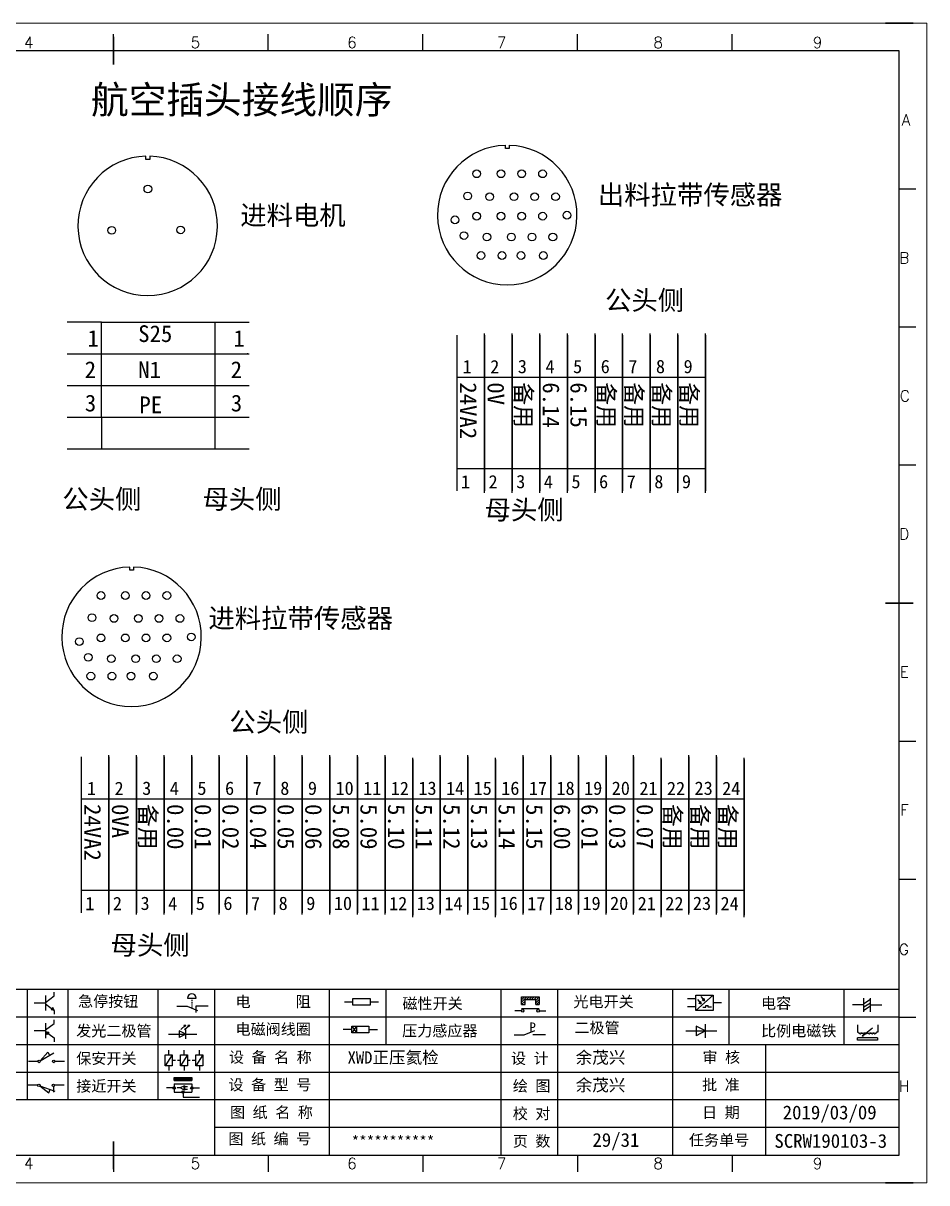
# Model space of a CAD drawing. Header units: millimetres. Extents: x -300 to 54435, y -106 to 60527.
# Drawn here: x 593.8 to 757.4, y 329.8 to 539.8 of the extents above; entities that cross this region are included whole.
import ezdxf
from ezdxf.enums import TextEntityAlignment as Align

# ---------------------------------------------------------------- set-up
doc = ezdxf.new("R2010")
doc.units = ezdxf.units.MM
doc.layers.add('AE_BOR', color=1, linetype='Continuous')
doc.layers.add('DESC', color=1, linetype='Continuous')
doc.styles.get("Standard").update_dxf_attribs({"font": ''})
doc.styles.add('WD', font='romans.shx', dxfattribs={"width": 0.8, "bigfont": 'gbcbig.shx'})
doc.styles.add('汉字', font='')
doc.styles.get('Standard').set_extended_font_data('SimSun')
doc.styles.get('汉字').set_extended_font_data('新宋体')

# ---------------------------------------------------------------- blocks, each defined once
blk = doc.blocks.new('磁性开关')
at = {"linetype": 'ByBlock'}
h = blk.add_hatch(dxfattribs=at)
h.set_pattern_fill('ANSI31', color=256, scale=0.1, style=0)
h.paths.add_polyline_path([(-1910.88, -776.69), (-1910.88, -775.29), (-1907.69, -775.29), (-1907.69, -776.69), (-1908.31, -776.69), (-1908.31, -775.79), (-1910.25, -775.79), (-1910.25, -776.69)])
for p, q in [((-1910.88, -776.69), (-1910.88, -775.29)), ((-1910.88, -775.29), (-1907.69, -775.29)), ((-1910.88, -776.69), (-1910.25, -776.69)), ((-1910.25, -776.69), (-1910.25, -775.79)), ((-1910.25, -775.79), (-1908.31, -775.79)), ((-1908.31, -776.69), (-1908.31, -775.79)), ((-1908.31, -776.69), (-1907.69, -776.69)), ((-1907.69, -775.29), (-1907.69, -776.69)), ((-1910.91, -777.81), (-1912.09, -777.81)), ((-1910.88, -777.39), (-1907.69, -777.39)), ((-1907.66, -777.81), (-1906.48, -777.81))]:
    blk.add_line(p, q, dxfattribs=at)
for centre in [(-1910.68, -777.81), (-1907.88, -777.81)]:
    blk.add_circle(centre, 0.225, dxfattribs=at)
blk = doc.blocks.new('光电开关')
at = {"linetype": 'ByBlock'}
h = blk.add_hatch(dxfattribs=at)
h.set_pattern_fill('ANSI31', color=256, scale=0.01, style=0)
h.set_pattern_definition([(45, (0.172267, 0), (-0.0224506403, 0.0224506403), [])])
h.paths.add_polyline_path([(-1882.44, -776.34), (-1882.5, -775.91), (-1882.68, -776.07)])
h.paths.add_polyline_path([(-1882.86, -776.23), (-1882.44, -776.34), (-1882.68, -776.07)])
h.paths.add_polyline_path([(-1883.05, -776.88), (-1883.11, -776.45), (-1883.29, -776.61)])
h.paths.add_polyline_path([(-1883.47, -776.77), (-1883.05, -776.88), (-1883.29, -776.61)])
for p, q in [((-1884.01, -775.96), (-1885.56, -775.96)), ((-1880.91, -775.3), (-1884.01, -778.05)), ((-1883.75, -776.09), (-1883.05, -776.88)), ((-1883.11, -776.45), (-1883.47, -776.77)), ((-1883.05, -776.88), (-1883.47, -776.77)), ((-1883.14, -775.55), (-1882.44, -776.34)), ((-1883.05, -776.88), (-1883.11, -776.45)), ((-1882.5, -775.91), (-1882.86, -776.23)), ((-1882.44, -776.34), (-1882.86, -776.23)), ((-1882.44, -776.34), (-1882.5, -775.91)), ((-1879.37, -776.67), (-1880.91, -776.67)), ((-1884.01, -777.39), (-1885.56, -777.39)), ((-1882.78, -777.47), (-1882.23, -777.47)), ((-1882.23, -777.47), (-1882.23, -777.14)), ((-1882.23, -777.14), (-1881.78, -777.14)), ((-1881.78, -777.47), (-1881.78, -777.14)), ((-1881.23, -777.47), (-1881.78, -777.47))]:
    blk.add_line(p, q, dxfattribs=at)
blk.add_lwpolyline([(-1884.01, -775.3), (-1880.91, -775.3), (-1880.91, -778.05), (-1884.01, -778.05)], close=True, dxfattribs=at)
blk = doc.blocks.new('电磁阀线圈')
at = {"linetype": 'ByBlock'}
for p, q in [((-1854.61, -796.54), (-1856.17, -796.54)), ((-1854.61, -795.92), (-1853.75, -797.16)), ((-1853.75, -795.92), (-1854.61, -797.16)), ((-1853.75, -795.92), (-1853.75, -797.16)), ((-1851.53, -796.54), (-1849.97, -796.54))]:
    blk.add_line(p, q, dxfattribs=at)
blk.add_lwpolyline([(-1854.61, -795.92), (-1851.53, -795.92), (-1851.53, -797.16), (-1854.61, -797.16)], close=True, dxfattribs=at)
blk = doc.blocks.new('压力感应器')
at = {"linetype": 'ByBlock'}
for p, q in [((-1815.59, -777.73), (-1813.71, -776.93)), ((-1817.44, -777.73), (-1815.59, -777.73)), ((-1811.78, -777.73), (-1814.05, -777.73))]:
    blk.add_line(p, q, dxfattribs=at)
at = {"linetype": 'ByBlock', "insert": (-1814.65, -775.48), "char_height": 1.68, "width": 1.2242, "attachment_point": 1}
blk.add_mtext('{\\fNSimSun|b0|i0|c134|p49;P}', dxfattribs=at)
blk = doc.blocks.new('二极管')
at = {"linetype": 'ByBlock'}
for p, q in [((-1787.52, -776.77), (-1781.92, -776.77)), ((-1783.97, -776.77), (-1785.69, -775.9)), ((-1785.69, -775.9), (-1785.69, -777.65)), ((-1783.97, -776.77), (-1785.69, -777.65)), ((-1783.97, -777.99), (-1783.97, -775.56))]:
    blk.add_line(p, q, dxfattribs=at)
blk = doc.blocks.new('NPN三极管')
at = {"linetype": 'ByBlock'}
for p, q in [((-1785.73, -780.61), (-1785.73, -783.32)), ((-1785.73, -781.82), (-1784.15, -780.66)), ((-1784.15, -780.66), (-1784.15, -779.98)), ((-1785.73, -781.97), (-1787.81, -781.97)), ((-1785.73, -782.11), (-1784.15, -783.27)), ((-1784.41, -782.73), (-1784.74, -783.18)), ((-1784.15, -783.27), (-1784.74, -783.18)), ((-1784.15, -783.27), (-1784.41, -782.73)), ((-1784.15, -783.27), (-1784.15, -783.96))]:
    blk.add_line(p, q, dxfattribs=at)
blk = doc.blocks.new('PNP三极管')
at = {"linetype": 'ByBlock'}
for p, q in [((-1784.9, -785.38), (-1784.9, -788.09)), ((-1783.32, -785.43), (-1783.32, -784.75)), ((-1784.9, -786.74), (-1786.98, -786.74)), ((-1784.9, -786.59), (-1783.32, -785.43)), ((-1784.9, -786.88), (-1783.32, -788.04)), ((-1784.9, -786.88), (-1784.31, -786.97)), ((-1784.9, -786.88), (-1784.64, -787.42)), ((-1784.31, -786.97), (-1784.64, -787.42)), ((-1783.32, -788.04), (-1783.32, -788.73))]:
    blk.add_line(p, q, dxfattribs=at)
blk = doc.blocks.new('常开行程开关')
at = {"linetype": 'ByBlock'}
for p, q in [((-1785.89, -792.17), (-1784.52, -790.62)), ((-1785.89, -792.17), (-1783.43, -790.72)), ((-1784.52, -790.62), (-1784.19, -791.17)), ((-1786.29, -792.3), (-1788.01, -792.3)), ((-1781.48, -792.3), (-1783.21, -792.3))]:
    blk.add_line(p, q, dxfattribs=at)
for centre in [(-1786.07, -792.3), (-1783.42, -792.3)]:
    blk.add_circle(centre, 0.219, dxfattribs=at)
blk = doc.blocks.new('常闭行程开关')
at = {"linetype": 'ByBlock'}
for p, q in [((-1786.34, -796.62), (-1788.07, -796.62)), ((-1785.93, -796.72), (-1783.25, -797.7)), ((-1785.93, -796.72), (-1784.3, -798)), ((-1784.3, -798), (-1784.08, -797.4)), ((-1783.48, -796.84), (-1783.48, -797.85)), ((-1781.54, -796.62), (-1783.26, -796.62))]:
    blk.add_line(p, q, dxfattribs=at)
for centre in [(-1786.12, -796.62), (-1783.48, -796.62)]:
    blk.add_circle(centre, 0.219, dxfattribs=at)
blk = doc.blocks.new('电容')
at = {"linetype": 'ByBlock'}
for p, q in [((-1756.08, -782.99), (-1756.08, -780.56)), ((-1754.86, -780.79), (-1756.08, -781.55)), ((-1754.86, -782.99), (-1754.86, -780.56)), ((-1756.08, -781.77), (-1758.13, -781.77)), ((-1754.86, -781.44), (-1756.08, -782.2)), ((-1754.86, -781.99), (-1756.08, -782.75)), ((-1754.86, -781.77), (-1752.81, -781.77))]:
    blk.add_line(p, q, dxfattribs=at)
blk = doc.blocks.new('发光二极管')
at = {"linetype": 'ByBlock'}
for p, q in [((-1755.78, -785.92), (-1754.89, -785.14)), ((-1754.89, -785.14), (-1755.2, -785.22)), ((-1755.2, -785.22), (-1755.01, -785.43)), ((-1755.08, -785.92), (-1754.18, -785.14)), ((-1754.89, -785.14), (-1755.01, -785.43)), ((-1754.18, -785.14), (-1754.49, -785.22)), ((-1754.49, -785.22), (-1754.31, -785.43)), ((-1754.18, -785.14), (-1754.31, -785.43)), ((-1758.01, -786.77), (-1752.89, -786.77)), ((-1754.84, -786.77), (-1756.04, -786.16)), ((-1756.04, -786.16), (-1756.04, -787.39)), ((-1754.84, -786.77), (-1756.04, -787.39)), ((-1754.84, -787.63), (-1754.84, -785.92))]:
    blk.add_line(p, q, dxfattribs=at)
blk = doc.blocks.new('比例电磁阀')
at = {"linetype": 'ByBlock'}
for p, q in [((-1757.26, -775.38), (-1757.26, -776.71)), ((-1757.26, -776.71), (-1757.05, -776.71)), ((-1754.5, -775.98), (-1756.35, -777.44)), ((-1753.58, -776.71), (-1753.8, -776.71)), ((-1753.58, -775.38), (-1753.58, -776.71)), ((-1753.6, -777.73), (-1757.25, -777.73)), ((-1757.25, -778.13), (-1757.25, -777.73)), ((-1753.6, -778.13), (-1757.25, -778.13)), ((-1756.35, -777.44), (-1756.25, -777.25)), ((-1756.35, -777.44), (-1756.15, -777.38)), ((-1756.15, -777.38), (-1756.25, -777.25)), ((-1753.6, -777.73), (-1753.6, -778.13))]:
    blk.add_line(p, q, dxfattribs=at)
for centre in [(-1756.78, -776.71), (-1756.24, -776.71), (-1755.7, -776.71), (-1755.15, -776.71), (-1754.61, -776.71), (-1754.07, -776.71)]:
    blk.add_arc(centre, 0.271, 180, 0, dxfattribs=at)
blk = doc.blocks.new('保安开关')
at = {"linetype": 'ByBlock'}
for p, q in [((-1757.33, -790.79), (-1758.6, -792.81)), ((-1757.96, -790.79), (-1757.96, -789.97)), ((-1754.54, -790.79), (-1755.81, -792.81)), ((-1755.17, -790.79), (-1755.17, -789.97)), ((-1751.75, -790.79), (-1753.02, -792.81)), ((-1752.39, -790.79), (-1752.39, -789.97)), ((-1757.96, -792.81), (-1757.96, -793.62)), ((-1757.33, -791.8), (-1756.72, -791.8)), ((-1756.35, -791.8), (-1755.89, -791.8)), ((-1755.17, -792.81), (-1755.17, -793.62)), ((-1754.52, -791.8), (-1754.06, -791.8)), ((-1753.69, -791.8), (-1753.08, -791.8)), ((-1752.39, -792.81), (-1752.39, -793.62))]:
    blk.add_line(p, q, dxfattribs=at)
for points in [[(-1758.6, -790.79), (-1757.33, -790.79), (-1757.33, -792.81), (-1758.6, -792.81)], [(-1755.81, -790.79), (-1754.54, -790.79), (-1754.54, -792.81), (-1755.81, -792.81)], [(-1753.02, -790.79), (-1751.75, -790.79), (-1751.75, -792.81), (-1753.02, -792.81)]]:
    blk.add_lwpolyline(points, close=True, dxfattribs=at)
blk = doc.blocks.new('接近开关')
at = {"linetype": 'ByBlock'}
h = blk.add_hatch(dxfattribs=at)
h.set_pattern_fill('ANSI31', color=256, scale=0.01, style=0)
h.set_pattern_definition([(45, (-89.131516, -30.795668), (-0.0224506403, 0.0224506403), [])])
h.paths.add_polyline_path([(-1516.96, -1123.35), (-1516.96, -1122.85), (-1513.76, -1122.85), (-1513.76, -1123.35)])
for p, q in [((-1516.96, -1123.35), (-1516.96, -1122.85)), ((-1516.96, -1122.85), (-1513.76, -1122.85)), ((-1516.96, -1123.35), (-1513.76, -1123.35)), ((-1513.76, -1122.85), (-1513.76, -1123.35)), ((-1517.18, -1124.71), (-1518.36, -1124.71)), ((-1516.96, -1123.95), (-1513.76, -1123.95)), ((-1516.96, -1123.95), (-1516.96, -1125.47)), ((-1516.96, -1125.47), (-1513.76, -1125.47)), ((-1515.91, -1124.71), (-1516.45, -1124.71)), ((-1515.11, -1124.31), (-1515.91, -1124.71)), ((-1515.11, -1125.11), (-1515.91, -1124.71)), ((-1515.33, -1124.53), (-1515.17, -1124.53)), ((-1515.33, -1124.88), (-1515.17, -1124.88)), ((-1515.25, -1124.45), (-1515.25, -1124.61)), ((-1515.11, -1124.31), (-1515.11, -1125.11)), ((-1515.11, -1124.48), (-1514.58, -1124.48)), ((-1515.11, -1124.94), (-1514.58, -1124.94)), ((-1513.76, -1123.95), (-1513.76, -1125.47)), ((-1513.54, -1124.71), (-1512.36, -1124.71)), ((-1515.36, -1125.69), (-1515.36, -1126.36)), ((-1515.36, -1126.36), (-1512.36, -1126.36))]:
    blk.add_line(p, q, dxfattribs=at)
for centre in [(-1516.96, -1124.71), (-1515.36, -1125.47), (-1513.76, -1124.71)]:
    blk.add_circle(centre, 0.225, dxfattribs=at)
blk = doc.blocks.new('电阻')
at = {"linetype": 'ByBlock'}
for p, q in [((-3.09, 0), (-1.57, 0)), ((1.57, 0), (3.09, 0))]:
    blk.add_line(p, q, dxfattribs=at)
blk.add_lwpolyline([(-1.57, 0.63), (1.57, 0.63), (1.57, -0.63), (-1.57, -0.63)], close=True, dxfattribs=at)
blk = doc.blocks.new('急停按钮')
at = {"linetype": 'ByBlock'}
for p, q in [((-1.86, 0), (0, 0)), ((0, 0), (1.88, -0.81)), ((0.06, 1.45), (1.61, 1.45)), ((0.83, 1.45), (0.83, 1.24)), ((0.83, 1.07), (0.83, 0.85)), ((0.83, 0.68), (0.83, 0.47)), ((0.83, 0.29), (0.83, 0.08)), ((3.81, 0), (1.54, 0)), ((1.54, 0), (1.54, -1.15)), ((0.83, -0.09), (0.83, -0.24))]:
    blk.add_line(p, q, dxfattribs=at)
blk.add_arc((0.83, 1.45), 0.774, 0, 180)

msp = doc.modelspace()

# ---------------------------------------------------------------- linework, layer by layer
at = {"color": 7}
for p, q in [((752.412, 534.848), (465.412, 534.848)), ((752.412, 334.848), (752.412, 534.848)), ((470.442, 334.848), (749.942, 334.848)), ((591.209, 334.848), (651.159, 334.848)), ((651.159, 334.848), (719.944, 334.848))]:
    msp.add_line(p, q, dxfattribs=at)
msp.add_line((607.992, 468.523), (607.992, 462.792))
at = {"color": 7, "linetype": 'ByBlock'}
for p, q in [((752.412, 364.848), (465.412, 364.848)), ((752.412, 359.848), (465.412, 359.848)), ((752.412, 354.848), (465.412, 354.848)), ((752.412, 349.848), (465.412, 349.848)), ((752.412, 344.848), (465.412, 344.848)), ((752.412, 339.848), (628.436, 339.848))]:
    msp.add_line(p, q, dxfattribs=at)
at = {"color": 7, "lineweight": -2}
for p, q in [((594.528, 364.848), (594.528, 344.848)), ((601.887, 364.848), (601.887, 344.848)), ((618.198, 364.848), (618.198, 344.848)), ((628.436, 364.848), (628.436, 334.933)), ((649.246, 364.848), (649.246, 354.848)), ((659.484, 364.848), (659.484, 354.848)), ((680.294, 364.848), (680.294, 354.848)), ((690.532, 364.848), (690.532, 354.848)), ((711.342, 364.848), (711.342, 354.848)), ((721.58, 364.848), (721.58, 354.848)), ((742.39, 364.848), (742.39, 354.848)), ((649.246, 354.848), (649.246, 334.933)), ((680.294, 354.848), (680.294, 334.848)), ((690.532, 354.848), (690.532, 334.848)), ((711.342, 354.848), (711.342, 334.848)), ((728.195, 354.848), (728.195, 334.848))]:
    msp.add_line(p, q, dxfattribs=at)
at = {"color": 7, "ltscale": 2}
for p, q in [((752.412, 334.848), (752.412, 356.294)), ((719.944, 334.848), (749.942, 334.848)), ((719.944, 334.848), (752.412, 334.848))]:
    msp.add_line(p, q, dxfattribs=at)
for points in [[(681.827, 517.732), (681.827, 517.14), (681.116, 517.14), (681.116, 517.732)], [(616.739, 515.769), (616.739, 515.178), (616.028, 515.178), (616.028, 515.769)], [(613.817, 441.36), (613.817, 440.768), (613.107, 440.768), (613.107, 441.36)]]:
    msp.add_lwpolyline(points)
for centre in [(675.912, 512.575), (680.335, 512.575), (684.062, 512.575), (687.845, 512.575), (616.4, 509.827), (674.28, 508.561), (678.266, 508.42), (682.689, 508.42), (686.416, 508.42), (690.199, 508.42), (671.993, 504.235), (675.912, 504.901), (680.335, 504.901), (684.062, 504.901), (687.845, 504.901), (692.262, 505.081), (609.859, 502.325), (622.316, 502.414), (673.613, 501.384), (677.775, 501.126), (682.198, 501.126), (685.925, 501.126), (689.708, 501.126), (676.69, 497.776), (680.499, 497.776), (683.963, 497.776), (687.989, 497.776), (607.902, 436.203), (612.325, 436.203), (616.052, 436.203), (619.835, 436.203), (606.271, 432.189), (610.256, 432.048), (614.68, 432.048), (618.406, 432.048), (622.19, 432.048), (603.984, 427.863), (607.902, 428.529), (612.325, 428.529), (616.052, 428.529), (619.835, 428.529), (624.252, 428.709), (605.603, 425.012), (609.765, 424.754), (614.189, 424.754), (617.915, 424.754), (621.699, 424.754), (606.072, 421.605), (609.88, 421.605), (613.344, 421.605), (617.37, 421.605)]:
    msp.add_circle(centre, 0.7)
for centre in [(681.453, 505.102), (616.365, 503.14), (613.443, 428.73)]:
    msp.add_arc(centre, 12.63, 91.52621, 88.30187)
at = {"layer": 'AE_BOR', "color": 7, "lineweight": 15}
for p, q in [((460.409, 539.848), (757.409, 539.848)), ((757.409, 539.848), (757.409, 329.848)), ((757.409, 329.848), (460.409, 329.848))]:
    msp.add_line(p, q, dxfattribs=at)
at = {"layer": 'AE_BOR', "color": 7, "lineweight": 30}
for p, q in [((754.942, 539.848), (749.942, 539.848)), ((610.192, 532.348), (610.192, 537.348)), ((749.912, 434.848), (754.912, 434.848)), ((610.192, 337.348), (610.192, 332.348)), ((610.192, 334.848), (610.192, 332.348)), ((754.942, 329.848), (749.942, 329.848))]:
    msp.add_line(p, q, dxfattribs=at)
at = {"layer": 'AE_BOR', "color": 7}
for p, q in [((610.192, 534.848), (610.192, 537.848)), ((638.192, 534.848), (638.192, 537.848)), ((666.192, 534.848), (666.192, 537.848)), ((694.192, 534.848), (694.192, 537.848)), ((722.192, 534.848), (722.192, 537.848)), ((752.412, 509.848), (755.412, 509.848)), ((752.412, 484.848), (755.412, 484.848)), ((752.412, 459.848), (755.412, 459.848)), ((752.412, 409.848), (755.412, 409.848)), ((752.412, 384.848), (755.412, 384.848)), ((752.412, 359.848), (755.412, 359.848)), ((610.192, 334.848), (610.192, 331.848)), ((638.192, 334.848), (638.192, 331.848)), ((666.192, 334.848), (666.192, 331.848)), ((694.192, 334.848), (694.192, 331.848)), ((722.192, 334.848), (722.192, 331.848))]:
    msp.add_line(p, q, dxfattribs=at)
at = {"layer": 'DESC', "color": 0}
for p, q in [((607.992, 485.715), (601.77, 485.715)), ((607.992, 479.984), (607.992, 485.715)), ((607.992, 485.715), (634.744, 485.715)), ((628.522, 485.715), (628.522, 462.792)), ((672.344, 483.332), (672.344, 475.773)), ((677.344, 468.829), (677.344, 483.657)), ((677.344, 483.332), (677.344, 475.773)), ((682.344, 468.829), (682.344, 483.657)), ((682.344, 483.332), (682.344, 475.773)), ((687.344, 468.829), (687.344, 483.657)), ((687.344, 483.332), (687.344, 475.773)), ((692.344, 468.829), (692.344, 483.657)), ((692.344, 483.332), (692.344, 475.773)), ((697.344, 468.829), (697.344, 483.657)), ((697.344, 483.332), (697.344, 475.773)), ((702.344, 468.829), (702.344, 483.657)), ((702.344, 483.332), (702.344, 475.773)), ((707.344, 468.829), (707.344, 483.657)), ((707.344, 483.332), (707.344, 475.773)), ((712.344, 468.829), (712.344, 483.657)), ((712.344, 483.332), (712.344, 475.773)), ((717.344, 468.829), (717.344, 483.657)), ((717.344, 483.332), (717.344, 475.773)), ((601.77, 479.984), (634.744, 479.984)), ((607.992, 474.254), (607.992, 479.984)), ((672.344, 475.773), (672.344, 468.829)), ((672.344, 475.773), (677.344, 475.773)), ((677.344, 475.773), (677.344, 468.829)), ((677.344, 475.773), (682.344, 475.773)), ((682.344, 475.773), (682.344, 468.829)), ((682.344, 475.773), (687.344, 475.773)), ((687.344, 475.773), (687.344, 468.829)), ((687.344, 475.773), (692.344, 475.773)), ((692.344, 475.773), (692.344, 468.829)), ((692.344, 475.773), (697.344, 475.773)), ((697.344, 475.773), (697.344, 468.829)), ((697.344, 475.773), (702.344, 475.773)), ((702.344, 475.773), (702.344, 468.829)), ((702.344, 475.773), (707.344, 475.773)), ((707.344, 475.773), (707.344, 468.829)), ((707.344, 475.773), (712.344, 475.773)), ((712.344, 475.773), (712.344, 468.829)), ((712.344, 475.773), (717.344, 475.773)), ((717.344, 475.773), (717.344, 468.829)), ((601.77, 474.254), (634.744, 474.254)), ((607.992, 468.523), (607.992, 474.254)), ((601.77, 468.523), (634.744, 468.523)), ((672.344, 468.829), (672.344, 463.266)), ((677.344, 454.821), (677.344, 468.829)), ((677.344, 468.829), (677.344, 463.266)), ((682.344, 454.821), (682.344, 468.829)), ((682.344, 468.829), (682.344, 463.266)), ((687.344, 454.821), (687.344, 468.829)), ((687.344, 468.829), (687.344, 463.266)), ((692.344, 454.821), (692.344, 468.829)), ((692.344, 468.829), (692.344, 463.266)), ((697.344, 454.821), (697.344, 468.829)), ((697.344, 468.829), (697.344, 463.266)), ((702.344, 454.821), (702.344, 468.829)), ((702.344, 468.829), (702.344, 463.266)), ((707.344, 454.821), (707.344, 468.829)), ((707.344, 468.829), (707.344, 463.266)), ((712.344, 454.821), (712.344, 468.829)), ((712.344, 468.829), (712.344, 463.266)), ((717.344, 454.821), (717.344, 468.829)), ((717.344, 468.829), (717.344, 463.266)), ((601.77, 462.792), (634.744, 462.792)), ((672.344, 463.266), (672.344, 455.134)), ((677.344, 463.266), (677.344, 455.134)), ((682.344, 463.266), (682.344, 455.134)), ((687.344, 463.266), (687.344, 455.134)), ((692.344, 463.266), (692.344, 455.134)), ((697.344, 463.266), (697.344, 455.134)), ((702.344, 463.266), (702.344, 455.134)), ((707.344, 463.266), (707.344, 455.134)), ((712.344, 463.266), (712.344, 455.134)), ((717.344, 463.266), (717.344, 455.134)), ((672.344, 459.2), (677.344, 459.2)), ((677.344, 459.2), (682.344, 459.2)), ((682.344, 459.2), (687.344, 459.2)), ((687.344, 459.2), (692.344, 459.2)), ((692.344, 459.2), (697.344, 459.2)), ((697.344, 459.2), (702.344, 459.2)), ((702.344, 459.2), (707.344, 459.2)), ((707.344, 459.2), (712.344, 459.2)), ((712.344, 459.2), (717.344, 459.2)), ((604.334, 406.96), (604.334, 399.401)), ((609.334, 392.457), (609.334, 407.285)), ((609.334, 406.96), (609.334, 399.401)), ((614.334, 392.457), (614.334, 407.285)), ((614.334, 406.96), (614.334, 399.401)), ((619.334, 392.457), (619.334, 407.285)), ((619.334, 406.96), (619.334, 399.401)), ((624.334, 392.457), (624.334, 407.285)), ((624.334, 406.96), (624.334, 399.401)), ((629.334, 392.457), (629.334, 407.285)), ((629.334, 406.96), (629.334, 399.401)), ((634.334, 392.457), (634.334, 407.285)), ((634.334, 406.96), (634.334, 399.401)), ((639.334, 392.457), (639.334, 407.285)), ((639.334, 406.96), (639.334, 399.401)), ((644.334, 392.457), (644.334, 407.285)), ((644.334, 406.96), (644.334, 399.401)), ((649.334, 392.457), (649.334, 407.285)), ((649.334, 406.96), (649.334, 399.401)), ((654.334, 392.457), (654.334, 407.285)), ((654.334, 406.96), (654.334, 399.401)), ((659.334, 392.457), (659.334, 407.285)), ((659.334, 406.96), (659.334, 399.401)), ((664.334, 391.987), (664.334, 406.815)), ((664.334, 406.49), (664.334, 398.931)), ((669.334, 392.457), (669.334, 407.285)), ((669.334, 406.96), (669.334, 399.401)), ((674.334, 392.457), (674.334, 407.285)), ((674.334, 406.96), (674.334, 399.401)), ((679.334, 391.987), (679.334, 406.815)), ((679.334, 406.49), (679.334, 398.931)), ((684.334, 392.457), (684.334, 407.285)), ((684.334, 406.96), (684.334, 399.401)), ((689.334, 392.457), (689.334, 407.285)), ((689.334, 406.96), (689.334, 399.401)), ((694.334, 392.457), (694.334, 407.285)), ((694.334, 406.96), (694.334, 399.401)), ((699.334, 392.457), (699.334, 407.285)), ((699.334, 406.96), (699.334, 399.401)), ((704.334, 392.457), (704.334, 407.285)), ((704.334, 406.96), (704.334, 399.401)), ((709.334, 391.987), (709.334, 406.815)), ((709.334, 406.49), (709.334, 398.931)), ((714.334, 392.457), (714.334, 407.285)), ((714.334, 406.96), (714.334, 399.401)), ((719.334, 392.457), (719.334, 407.285)), ((719.334, 406.96), (719.334, 399.401)), ((724.334, 391.987), (724.334, 406.815)), ((724.334, 406.49), (724.334, 398.931)), ((604.334, 399.401), (609.334, 399.401)), ((604.334, 399.401), (604.334, 392.457)), ((609.334, 399.401), (614.334, 399.401)), ((609.334, 399.401), (609.334, 392.457)), ((614.334, 399.401), (619.334, 399.401)), ((614.334, 399.401), (614.334, 392.457)), ((619.334, 399.401), (624.334, 399.401)), ((619.334, 399.401), (619.334, 392.457)), ((624.334, 399.401), (629.334, 399.401)), ((624.334, 399.401), (624.334, 392.457)), ((629.334, 399.401), (634.334, 399.401)), ((629.334, 399.401), (629.334, 392.457)), ((634.334, 399.401), (639.334, 399.401)), ((634.334, 399.401), (634.334, 392.457)), ((639.334, 399.401), (644.334, 399.401)), ((639.334, 399.401), (639.334, 392.457)), ((644.334, 399.401), (649.334, 399.401)), ((644.334, 399.401), (644.334, 392.457)), ((649.334, 399.401), (654.334, 399.401)), ((649.334, 399.401), (649.334, 392.457)), ((654.334, 399.401), (659.334, 399.401)), ((654.334, 399.401), (654.334, 392.457)), ((659.334, 399.401), (664.334, 399.401)), ((659.334, 399.401), (659.334, 392.457)), ((664.334, 399.401), (669.334, 399.401)), ((669.334, 399.401), (669.334, 392.457)), ((669.334, 399.401), (674.334, 399.401)), ((674.334, 399.401), (674.334, 392.457)), ((674.334, 399.401), (679.334, 399.401)), ((679.334, 399.401), (684.334, 399.401)), ((684.334, 399.401), (689.334, 399.401)), ((684.334, 399.401), (684.334, 392.457)), ((689.334, 399.401), (694.334, 399.401)), ((689.334, 399.401), (689.334, 392.457)), ((694.334, 399.401), (699.334, 399.401)), ((694.334, 399.401), (694.334, 392.457)), ((699.334, 399.401), (704.334, 399.401)), ((699.334, 399.401), (699.334, 392.457)), ((704.334, 399.401), (709.334, 399.401)), ((704.334, 399.401), (704.334, 392.457)), ((709.334, 399.401), (714.334, 399.401)), ((714.334, 399.401), (714.334, 392.457)), ((714.334, 399.401), (719.334, 399.401)), ((719.334, 399.401), (719.334, 392.457)), ((719.334, 399.401), (724.334, 399.401)), ((664.334, 398.931), (664.334, 391.987)), ((679.334, 398.931), (679.334, 391.987)), ((709.334, 398.931), (709.334, 391.987)), ((724.334, 398.931), (724.334, 391.987)), ((604.334, 392.457), (604.334, 386.894)), ((609.334, 378.449), (609.334, 392.457)), ((609.334, 392.457), (609.334, 386.894)), ((614.334, 378.449), (614.334, 392.457)), ((614.334, 392.457), (614.334, 386.894)), ((619.334, 378.449), (619.334, 392.457)), ((619.334, 392.457), (619.334, 386.894)), ((624.334, 378.449), (624.334, 392.457)), ((624.334, 392.457), (624.334, 386.894)), ((629.334, 378.449), (629.334, 392.457)), ((629.334, 392.457), (629.334, 386.894)), ((634.334, 378.449), (634.334, 392.457)), ((634.334, 392.457), (634.334, 386.894)), ((639.334, 378.449), (639.334, 392.457)), ((639.334, 392.457), (639.334, 386.894)), ((644.334, 378.449), (644.334, 392.457)), ((644.334, 392.457), (644.334, 386.894)), ((649.334, 378.449), (649.334, 392.457)), ((649.334, 392.457), (649.334, 386.894)), ((654.334, 378.449), (654.334, 392.457)), ((654.334, 392.457), (654.334, 386.894)), ((659.334, 378.449), (659.334, 392.457)), ((659.334, 392.457), (659.334, 386.894)), ((664.334, 377.979), (664.334, 391.987)), ((664.334, 391.987), (664.334, 386.424)), ((669.334, 378.449), (669.334, 392.457)), ((669.334, 392.457), (669.334, 386.894)), ((674.334, 378.449), (674.334, 392.457)), ((674.334, 392.457), (674.334, 386.894)), ((679.334, 377.979), (679.334, 391.987)), ((679.334, 391.987), (679.334, 386.424)), ((684.334, 378.449), (684.334, 392.457)), ((684.334, 392.457), (684.334, 386.894)), ((689.334, 378.449), (689.334, 392.457)), ((689.334, 392.457), (689.334, 386.894)), ((694.334, 378.449), (694.334, 392.457)), ((694.334, 392.457), (694.334, 386.894)), ((699.334, 378.449), (699.334, 392.457)), ((699.334, 392.457), (699.334, 386.894)), ((704.334, 378.449), (704.334, 392.457)), ((704.334, 392.457), (704.334, 386.894)), ((709.334, 377.979), (709.334, 391.987)), ((709.334, 391.987), (709.334, 386.424)), ((714.334, 378.449), (714.334, 392.457)), ((714.334, 392.457), (714.334, 386.894)), ((719.334, 378.449), (719.334, 392.457)), ((719.334, 392.457), (719.334, 386.894)), ((724.334, 377.979), (724.334, 391.987)), ((724.334, 391.987), (724.334, 386.424)), ((604.334, 386.894), (604.334, 378.762)), ((609.334, 386.894), (609.334, 378.762)), ((614.334, 386.894), (614.334, 378.762)), ((619.334, 386.894), (619.334, 378.762)), ((624.334, 386.894), (624.334, 378.762)), ((629.334, 386.894), (629.334, 378.762)), ((634.334, 386.894), (634.334, 378.762)), ((639.334, 386.894), (639.334, 378.762)), ((644.334, 386.894), (644.334, 378.762)), ((649.334, 386.894), (649.334, 378.762)), ((654.334, 386.894), (654.334, 378.762)), ((659.334, 386.894), (659.334, 378.762)), ((664.334, 386.424), (664.334, 378.292)), ((669.334, 386.894), (669.334, 378.762)), ((674.334, 386.894), (674.334, 378.762)), ((679.334, 386.424), (679.334, 378.292)), ((684.334, 386.894), (684.334, 378.762)), ((689.334, 386.894), (689.334, 378.762)), ((694.334, 386.894), (694.334, 378.762)), ((699.334, 386.894), (699.334, 378.762)), ((704.334, 386.894), (704.334, 378.762)), ((709.334, 386.424), (709.334, 378.292)), ((714.334, 386.894), (714.334, 378.762)), ((719.334, 386.894), (719.334, 378.762)), ((724.334, 386.424), (724.334, 378.292)), ((604.334, 382.828), (609.334, 382.828)), ((609.334, 382.828), (614.334, 382.828)), ((614.334, 382.828), (619.334, 382.828)), ((619.334, 382.828), (624.334, 382.828)), ((624.334, 382.828), (629.334, 382.828)), ((629.334, 382.828), (634.334, 382.828)), ((634.334, 382.828), (639.334, 382.828)), ((639.334, 382.828), (644.334, 382.828)), ((644.334, 382.828), (649.334, 382.828)), ((649.334, 382.828), (654.334, 382.828)), ((654.334, 382.828), (659.334, 382.828)), ((659.334, 382.828), (664.334, 382.828)), ((664.334, 382.828), (669.334, 382.828)), ((669.334, 382.828), (674.334, 382.828)), ((674.334, 382.828), (679.334, 382.828)), ((679.334, 382.828), (684.334, 382.828)), ((684.334, 382.828), (689.334, 382.828)), ((689.334, 382.828), (694.334, 382.828)), ((694.334, 382.828), (699.334, 382.828)), ((699.334, 382.828), (704.334, 382.828)), ((704.334, 382.828), (709.334, 382.828)), ((709.334, 382.828), (714.334, 382.828)), ((714.334, 382.828), (719.334, 382.828)), ((719.334, 382.828), (724.334, 382.828))]:
    msp.add_line(p, q, dxfattribs=at)
for p in [(607.992, 479.984), (628.522, 479.984), (634.418, 479.984)]:
    msp.add_point(p, dxfattribs=at)

# ---------------------------------------------------------------- block references
at = {"color": 7, "linetype": 'ByBlock'}
for name, p in [('NPN三极管', (2383.606, 1144.351)), ('磁性开关', (2594.938, 1138.808)), ('光电开关', (2599.633, 1139.117)), ('电容', (2502.101, 1143.829)), ('PNP三极管', (2382.781, 1144.122)), ('发光二极管', (2378.124, 1143.54)), ('电磁阀线圈', (2507.934, 1154.145)), ('压力感应器', (2500.132, 1134.364)), ('二极管', (2501.321, 1134.122)), ('比例电磁阀', (2502.101, 1133.829)), ('常开行程开关', (2382.781, 1144.122)), ('保安开关', (2378.124, 1143.829)), ('接近开关', (2138.125, 1471.746)), ('常闭行程开关', (2382.781, 1144.122))]:
    msp.add_blockref(name, p, dxfattribs=at)
at = {"color": 7}
for name, p in [('急停按钮', (623.524, 361.864)), ('电阻', (655.065, 362.624))]:
    msp.add_blockref(name, p, dxfattribs=at)

# ---------------------------------------------------------------- texts
msp.add_text('29/31', height=2.5).set_placement((696.876, 336.36))
at = {"lineweight": 0, "attachment_point": 1}
for s, insert, char_height, width in [('航空插头接线顺序', (606.1, 528.48), 5, 89.54305), ('出料拉带传感器', (697.861, 510.524), 3.5, 51.68147), ('进料电机 ', (633.109, 506.815), 3.5, 22.79157), ('公头侧', (699.167, 491.425), 3.5, 34.24911), ('公头侧', (600.917, 455.411), 3.5, 15.28248), ('母头侧', (626.287, 455.411), 3.5, 15.28248), ('母头侧', (677.344, 453.475), 3.5, 26.49922), ('进料拉带传感器', (627.35, 433.839), 3.5, 55.88917), ('公头侧', (631.158, 415.053), 3.5, 19.22853), ('母头侧', (609.64, 374.658), 3.5, 15.80971)]:
    msp.add_mtext(s, dxfattribs=dict(at, insert=insert, char_height=char_height, width=width))
at = {"color": 7}
for s, insert, char_height, width, attachment_point in [('S25', (614.649, 485.134), 3.024, 33.67107, 1), ('1', (605.46, 484.277), 3.024, 4.58955, 1), ('1', (631.886, 484.277), 3.024, 4.58955, 1), ('2 ', (678.376, 476.432), 2.4192, 47.92444, 7), ('3', (683.376, 476.432), 2.419, 47.92444, 7), ('5 ', (693.376, 476.432), 2.4192, 47.92444, 7), ('6 ', (698.376, 476.432), 2.4192, 47.92444, 7), ('8 ', (708.376, 476.432), 2.4192, 47.92444, 7), ('9 ', (713.376, 476.432), 2.4192, 47.92444, 7), ('2', (604.962, 478.62), 3.024, 4.75765, 1), ('N1', (614.649, 478.598), 3.024, 33.67107, 1), ('2', (631.388, 478.62), 3.024, 4.75765, 1), ('1 ', (673.376, 476.432), 2.4192, 47.92444, 7), ('4 ', (688.376, 476.432), 2.4192, 47.92444, 7), ('7 ', (703.376, 476.432), 2.4192, 47.92444, 7), ('3', (604.985, 472.568), 3.024, 3.58094, 1), ('3', (631.412, 472.568), 3.024, 3.58094, 1), ('PE', (614.864, 472.247), 3.024, 33.67107, 1), ('1 ', (673.079, 455.587), 2.4192, 47.92444, 7), ('2 ', (678.079, 455.587), 2.4192, 47.92444, 7), ('3', (683.079, 455.587), 2.419, 47.92444, 7), ('4 ', (688.079, 455.587), 2.4192, 47.92444, 7), ('5 ', (693.079, 455.587), 2.4192, 47.92444, 7), ('6 ', (698.079, 455.587), 2.4192, 47.92444, 7), ('7 ', (703.079, 455.587), 2.4192, 47.92444, 7), ('8 ', (708.079, 455.587), 2.4192, 47.92444, 7), ('9 ', (713.079, 455.587), 2.4192, 47.92444, 7), ('1 ', (605.367, 400.06), 2.4192, 47.92444, 7), ('2 ', (610.367, 400.06), 2.4192, 47.92444, 7), ('3', (615.367, 400.06), 2.419, 47.92444, 7), ('4 ', (620.367, 400.06), 2.4192, 47.92444, 7), ('5 ', (625.367, 400.06), 2.4192, 47.92444, 7), ('6 ', (630.367, 400.06), 2.4192, 47.92444, 7), ('7 ', (635.367, 400.06), 2.4192, 47.92444, 7), ('8 ', (640.367, 400.06), 2.4192, 47.92444, 7), ('9 ', (645.367, 400.06), 2.4192, 47.92444, 7), ('10 ', (650.367, 400.06), 2.4192, 47.92444, 7), ('11 ', (655.367, 400.06), 2.4192, 47.92444, 7), ('12 ', (660.367, 400.06), 2.4192, 47.92444, 7), ('13 ', (665.367, 400.06), 2.4192, 47.92444, 7), ('14 ', (670.367, 400.06), 2.4192, 47.92444, 7), ('15 ', (675.367, 400.06), 2.4192, 47.92444, 7), ('16', (680.367, 400.06), 2.4192, 47.92444, 7), ('17 ', (685.367, 400.06), 2.4192, 47.92444, 7), ('18', (690.367, 400.06), 2.4192, 47.92444, 7), ('19 ', (695.367, 400.06), 2.4192, 47.92444, 7), ('20 ', (700.367, 400.06), 2.4192, 47.92444, 7), ('21 ', (705.367, 400.06), 2.4192, 47.92444, 7), ('22', (710.367, 400.06), 2.4192, 47.92444, 7), ('23 ', (715.367, 400.06), 2.4192, 47.92444, 7), ('24 ', (720.367, 400.06), 2.4192, 47.92444, 7), ('1 ', (605.069, 379.215), 2.4192, 47.92444, 7), ('2 ', (610.069, 379.215), 2.4192, 47.92444, 7), ('3', (615.069, 379.215), 2.419, 47.92444, 7), ('4 ', (620.069, 379.215), 2.4192, 47.92444, 7), ('5 ', (625.069, 379.215), 2.4192, 47.92444, 7), ('6 ', (630.069, 379.215), 2.4192, 47.92444, 7), ('7 ', (635.069, 379.215), 2.4192, 47.92444, 7), ('8 ', (640.069, 379.215), 2.4192, 47.92444, 7), ('9 ', (645.069, 379.215), 2.4192, 47.92444, 7), ('10 ', (650.069, 379.215), 2.4192, 47.92444, 7), ('11 ', (655.069, 379.215), 2.4192, 47.92444, 7), ('12 ', (660.069, 379.215), 2.4192, 47.92444, 7), ('13 ', (665.069, 379.215), 2.4192, 47.92444, 7), ('14 ', (670.069, 379.215), 2.4192, 47.92444, 7), ('15 ', (675.069, 379.215), 2.4192, 47.92444, 7), ('16', (680.069, 379.215), 2.4192, 47.92444, 7), ('17 ', (685.069, 379.215), 2.4192, 47.92444, 7), ('18 ', (690.069, 379.215), 2.4192, 47.92444, 7), ('19 ', (695.069, 379.215), 2.4192, 47.92444, 7), ('20 ', (700.069, 379.215), 2.4192, 47.92444, 7), ('21 ', (705.069, 379.215), 2.4192, 47.92444, 7), ('22 ', (710.069, 379.215), 2.4192, 47.92444, 7), ('23 ', (715.069, 379.215), 2.4192, 47.92444, 7), ('24 ', (720.069, 379.215), 2.4192, 47.92444, 7), ('{\\fKaiTi_GB2312|b0|i0|c134|p49;XWD\\fNSimSun|b0|i0|c134|p49;正}压氦检', (652.556, 353.647), 2.2, 26.57668, 1), ('余茂兴', (693.842, 353.647), 2.2, 15.31746, 1), ('余茂兴', (693.842, 348.647), 2.2, 15.31746, 1)]:
    msp.add_mtext(s, dxfattribs=dict(at, insert=insert, char_height=char_height, width=width, attachment_point=attachment_point))
at = {"color": 7, "char_height": 3.024, "attachment_point": 1, "rotation": 270}
for s, insert, width in [('24VA2', (675.917, 474.808), 11.59972), ('备用', (685.917, 474.808), 11.30014), ('备用', (700.917, 474.808), 15.37834), ('备用', (705.917, 474.808), 15.37834), ('备用', (710.917, 474.808), 11.30014), ('备用', (715.917, 474.808), 11.30014), ('0V', (680.917, 474.808), 7.42088), ('6.14', (690.917, 474.808), 15.37834), ('6.15', (695.917, 474.808), 15.37834), ('24VA2', (607.907, 398.436), 11.59972), ('0VA', (612.907, 398.436), 7.42088), ('备用', (617.907, 398.436), 11.30014), ('0.00', (622.907, 398.436), 11.30014), ('0.01', (627.907, 398.436), 11.30014), ('0.02', (632.907, 398.436), 11.30014), ('0.04', (637.907, 398.436), 11.30014), ('0.05', (642.907, 398.436), 11.30014), ('0.06', (647.907, 398.436), 11.30014), ('5.08', (652.907, 398.436), 15.37834), ('5.09', (657.907, 398.436), 15.37834), ('5.10', (662.907, 398.436), 15.37834), ('5.11', (667.907, 398.436), 15.37834), ('5.12', (672.907, 398.436), 15.37834), ('5.13', (677.907, 398.436), 15.37834), ('5.14', (682.907, 398.436), 15.37834), ('5.15', (687.907, 398.436), 15.37834), ('6.00', (692.907, 398.436), 15.37834), ('6.01', (697.907, 398.436), 15.37834), ('0.03', (702.907, 398.436), 11.30014), ('0.07', (707.907, 398.436), 11.30014), ('备用', (712.907, 398.436), 11.30014), ('备用', (717.907, 398.436), 11.30014), ('备用', (722.907, 398.436), 11.30014)]:
    msp.add_mtext(s, dxfattribs=dict(at, insert=insert, width=width))
at = {"color": 7, "char_height": 2, "attachment_point": 1, "style": '汉字'}
for s, insert in [('{\\fKaiTi_GB2312|b0|i0|c134|p49;急停按钮}', (603.764, 363.728)), ('{\\fKaiTi_GB2312|b0|i0|c134|p49;电      阻}', (632.27, 363.655)), ('{\\fKaiTi_GB2312|b0|i0|c134|p49;磁性开关}', (662.481, 363.319)), ('{\\fKaiTi_GB2312|b0|i0|c134|p49;光电开关}', (693.431, 363.657)), ('{\\fKaiTi_GB2312|b0|i0|c134|p49;电容}', (727.407, 363.369)), ('{\\fKaiTi_GB2312|b0|i0|c134|p49;二极管}', (693.613, 358.94)), ('{\\fKaiTi_GB2312|b0|i0|c134|p49;发光二极管}', (603.431, 358.369)), ('{\\fKaiTi_GB2312|b0|i0|c134|p49;电磁阀线圈}', (632.27, 358.655)), ('{\\fKaiTi_GB2312|b0|i0|c134|p49;压力感应器}', (662.428, 358.379)), ('{\\fKaiTi_GB2312|b0|i0|c134|p49;比例电磁铁}', (727.407, 358.369)), ('{\\fKaiTi_GB2312|b0|i0|c134|p49;保安开关}', (603.431, 353.369)), ('{\\fKaiTi_GB2312|b0|i0|c134|p0;设 备 名 称}', (631.063, 353.604)), ('{\\fKaiTi_GB2312|b0|i0|c134|p0;设 计}', (682.13, 353.388)), ('{\\fKaiTi_GB2312|b0|i0|c134|p0;审 核}', (716.798, 353.597)), ('{\\fKaiTi_GB2312|b0|i0|c134|p49;接近开关}', (603.431, 348.369)), ('{\\fKaiTi_GB2312|b0|i0|c134|p0;设 备 型 号}', (630.988, 348.604)), ('{\\fKaiTi_GB2312|b0|i0|c134|p0;绘 图}', (682.458, 348.388)), ('{\\fKaiTi_GB2312|b0|i0|c134|p0;批 准}', (716.728, 348.597)), ('{\\fKaiTi_GB2312|b0|i0|c134|p0;图 纸 名 称}', (631.272, 343.604)), ('{\\fKaiTi_GB2312|b0|i0|c134|p0;校 对}', (682.458, 343.388)), ('{\\fKaiTi_GB2312|b0|i0|c134|p0;日 期}', (716.728, 343.597)), ('{\\fKaiTi_GB2312|b0|i0|c134|p0;图 纸 编 号}', (630.974, 338.82)), ('{\\fKaiTi_GB2312|b0|i0|c134|p0;页 数}', (682.458, 338.388)), ('{\\fKaiTi_GB2312|b0|i0|c134|p0;任务单号}', (714.351, 338.597))]:
    msp.add_mtext(s, dxfattribs=dict(at, insert=insert))
at = {"char_height": 2.5, "attachment_point": 1}
for s, width, insert in [('2019/03/09', 15.27785, (731.324, 343.842)), ('SCRW190103-3', 16.39674, (729.815, 338.682))]:
    msp.add_mtext_dynamic_manual_height_columns(s, width=width, gutter_width=12.5, heights=[0], dxfattribs=dict(at, insert=insert))
at = {"color": 7, "lineweight": -2, "insert": (660.77, 337.348), "char_height": 2, "width": 31.04816, "attachment_point": 5}
msp.add_mtext('{\\C256;***********}', dxfattribs=at)
at = {"layer": 'AE_BOR', "color": 7, "style": 'WD'}
for s, p in [('4', (594.855, 535.348)), ('5', (625.004, 535.348)), ('6', (653.349, 535.348)), ('7', (680.446, 535.348)), ('8', (708.776, 535.348)), ('9', (737.64, 535.348)), ('4', (594.855, 332.348)), ('5', (625.004, 332.348)), ('6', (653.349, 332.348)), ('7', (680.446, 332.348)), ('8', (708.776, 332.348)), ('9', (737.64, 332.348))]:
    msp.add_text(s, height=2, dxfattribs=at).set_placement(p, align=Align.CENTER)
for s, p in [('A', (754.436, 522.348)), ('B', (754.245, 497.348)), ('C', (754.341, 472.348)), ('D', (754.245, 447.348)), ('E', (754.15, 422.348)), ('F', (754.15, 397.348)), ('F', (754.15, 397.348)), ('G', (754.15, 372.129)), ('H', (754.245, 347.348))]:
    msp.add_text(s, height=2, dxfattribs=at).set_placement(p, align=Align.MIDDLE_RIGHT)

doc.saveas('drawing.dxf')
